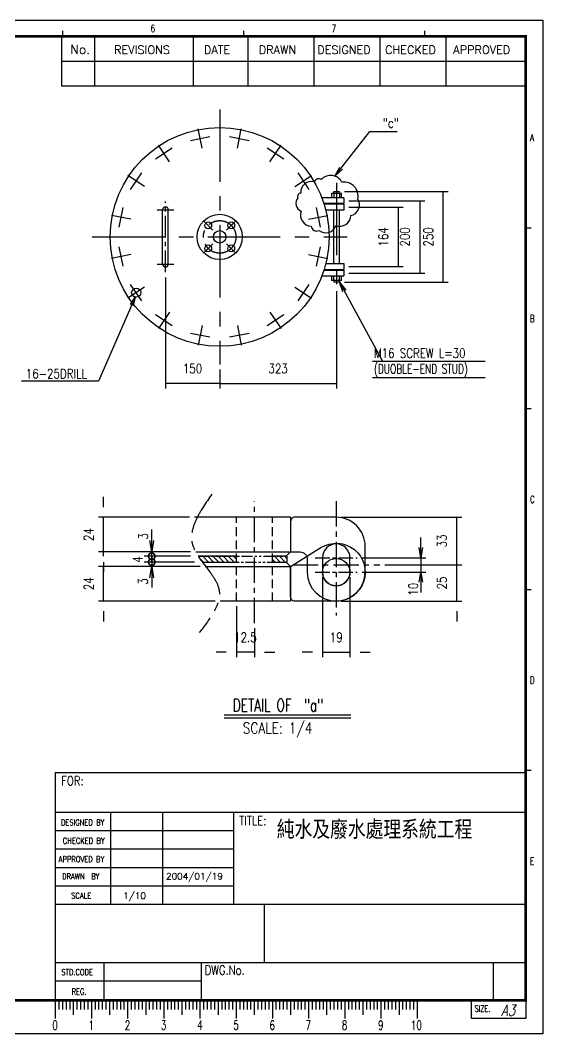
# Model space of a CAD drawing. Extents: x 0 to 36769, y -42 to 11490.
# Drawn here: x 35326 to 36769, y -42 to 2760 of the extents above; entities that cross this region are included whole.
import ezdxf
from ezdxf.enums import TextEntityAlignment as Align

# ---------------------------------------------------------------- set-up
doc = ezdxf.new("R2010")
doc.units = 0
doc.header["$LTSCALE"] = 160
doc.header["$MEASUREMENT"] = 0
for name, pattern in [('CENTER', [2, 1.25, -0.25, 0.25, -0.25]), ('CENTER2', [1.125, 0.75, -0.125, 0.125, -0.125]), ('DASHED', [0.75, 0.5, -0.25]), ('PHANTOM2', [1.25, 0.625, -0.125, 0.125, -0.125, 0.125, -0.125])]:
    doc.linetypes.add(name, pattern=pattern)
doc.layers.get('0').update_dxf_attribs({"linetype": 'CONTINUOUS'})
doc.layers.get('DEFPOINTS').update_dxf_attribs({"linetype": 'CONTINUOUS'})
for name, color, linetype in [('DIM', 7, 'CONTINUOUS'), ('EQI', 3, 'CONTINUOUS'), ('FILLING', 2, 'CENTER2'), ('T-F', 7, 'CONTINUOUS'), ('T-N', 4, 'CONTINUOUS'), ('TEXT', 7, 'CONTINUOUS'), ('TPW', 7, 'CONTINUOUS'), ('ZL', 5, 'CONTINUOUS'), ('枠サブ', 7, 'CONTINUOUS'), ('機器', 3, 'CONTINUOUS')]:
    doc.layers.add(name, color=color, linetype=linetype)
doc.styles.add('CHINA', font='ROMANS', dxfattribs={"bigfont": 'LSP'})
doc.styles.add('DIM', font='ROMANS', dxfattribs={"width": 0.7, "bigfont": 'EXTFONT.shx'})
doc.styles.add('NMS', font='romans.shx', dxfattribs={"width": 0.7, "bigfont": 'EXTFONT.shx'})
doc.styles.add('NMS2', font='romans.shx', dxfattribs={"width": 0.7})
doc.styles.add('NMS3', font='romanc.shx', dxfattribs={"width": 0.7})
doc.styles.add('ROMANSEXTFONT', font='romans.shx', dxfattribs={"width": 0.8, "bigfont": 'extfont.shx'})
doc.styles.add('明朝', font='SIMPLEX', dxfattribs={"width": 0.8})
doc.dimstyles.get("Standard").update_dxf_attribs({"dimscale": 20, "dimtxt": 2.8, "dimasz": 2.5, "dimexe": 1, "dimexo": 2.5, "dimgap": 0.8, "dimtad": 1, "dimdec": 0, "dimrnd": 0.5, "dimzin": 9, "dimdsep": 46, "dimtxsty": 'ROMANSEXTFONT', "dimblk": 'OPEN', "dimcen": -0.6, "dimclrd": 256, "dimclre": 256, "dimclrt": 2, "dimadec": 0, "dimazin": 0, "dimtfac": 1, "dimtdec": 0, "dimtmove": 1, "dimatfit": 3, "dimldrblk": 'OPEN', "dimfxl": 0, "dimtvp": 1, "dimtolj": 1, "dimtzin": 9, "dimarcsym": 0})

# ---------------------------------------------------------------- blocks, each defined once
blk = doc.blocks.new('*D203')
at = {"color": 0, "linetype": 'ByBlock'}
for p, q in [((35555.7, 1414.4), (35555.7, 1442.4)), ((35793.6, 1386.4), (35541.7, 1386.4)), ((35555.7, 1290.4), (35555.7, 1386.4)), ((35796.5, 1290.4), (35541.7, 1290.4)), ((35555.7, 1262.4), (35555.7, 1234.4))]:
    blk.add_line(p, q, dxfattribs=at)
at = {"layer": 'DEFPOINTS', "color": 0, "linetype": 'ByBlock'}
for p in [(35807.6, 1386.4), (35810.5, 1290.4)]:
    blk.add_point(p, dxfattribs=at)
at = {"color": 2, "linetype": 'ByBlock', "insert": (35514.7, 1338.4), "char_height": 26, "attachment_point": 5, "rotation": 90, "style": 'ROMANSEXTFONT'}
blk.add_mtext('\\A1;24', dxfattribs=at)
blk = doc.blocks.new('_OPEN')
at = {"color": 0, "linetype": 'ByBlock'}
for p, q in [((-1, 0.167), (0, 0)), ((0, 0), (-1, -0.167)), ((0, 0), (-1, 0))]:
    blk.add_line(p, q, dxfattribs=at)
blk = doc.blocks.new('OPEN')
blk = doc.blocks.new('*D204')
at = {"color": 0, "linetype": 'ByBlock'}
for p, q in [((36212.8, 1386.4), (36545.6, 1386.4)), ((36531.6, 1254.4), (36531.6, 1386.4)), ((36318.8, 1254.4), (36318.8, 1254.4)), ((36332.8, 1254.4), (36545.6, 1254.4))]:
    blk.add_line(p, q, dxfattribs=at)
at = {"layer": 'DEFPOINTS', "color": 0, "linetype": 'ByBlock'}
for p in [(36198.8, 1386.4), (36318.8, 1254.4)]:
    blk.add_point(p, dxfattribs=at)
at = {"color": 2, "linetype": 'ByBlock', "insert": (36490.6, 1320.4), "char_height": 26, "attachment_point": 5, "rotation": 90, "style": 'ROMANSEXTFONT'}
blk.add_mtext('\\A1;33', dxfattribs=at)
blk = doc.blocks.new('*D205')
at = {"color": 0, "linetype": 'ByBlock'}
for p, q in [((35555.7, 1278.4), (35555.7, 1306.4)), ((35823, 1250.4), (35541.7, 1250.4)), ((35555.7, 1154.4), (35555.7, 1250.4)), ((35864, 1154.4), (35541.7, 1154.4)), ((35555.7, 1126.4), (35555.7, 1098.4))]:
    blk.add_line(p, q, dxfattribs=at)
at = {"layer": 'DEFPOINTS', "color": 0, "linetype": 'ByBlock'}
for p in [(35837, 1250.4), (35878, 1154.4)]:
    blk.add_point(p, dxfattribs=at)
at = {"color": 2, "linetype": 'ByBlock', "insert": (35514.7, 1202.4), "char_height": 26, "attachment_point": 5, "rotation": 90, "style": 'ROMANSEXTFONT'}
blk.add_mtext('\\A1;24', dxfattribs=at)
blk = doc.blocks.new('_DOTSMALL')
at = {"color": 0, "const_width": 0.5}
blk.add_lwpolyline([(-0.0625, 0, 1), (0.0625, 0, 1)], format="xyb", close=True, dxfattribs=at)
blk = doc.blocks.new('*D206')
at = {"color": 0, "linetype": 'ByBlock'}
for p, q in [((35922.8, 1140.4), (35922.8, 999.3)), ((35972.8, 1079.3), (35972.8, 999.3)), ((35894.8, 1013.3), (35866.8, 1013.3)), ((35972.8, 1013.3), (35922.8, 1013.3)), ((36000.8, 1013.3), (36028.8, 1013.3))]:
    blk.add_line(p, q, dxfattribs=at)
at = {"layer": 'DEFPOINTS', "color": 0, "linetype": 'ByBlock'}
for p in [(35922.8, 1154.4), (35972.8, 1093.3)]:
    blk.add_point(p, dxfattribs=at)
at = {"color": 2, "linetype": 'ByBlock', "insert": (35947.8, 1054.3), "char_height": 26, "attachment_point": 5, "style": 'ROMANSEXTFONT'}
blk.add_mtext('12.5', dxfattribs=at)
blk = doc.blocks.new('*D207')
at = {"color": 0, "linetype": 'ByBlock'}
for p, q in [((36531.6, 1282.4), (36531.6, 1310.4)), ((36332.8, 1254.4), (36545.6, 1254.4)), ((36531.6, 1154.4), (36531.6, 1254.4)), ((36212.8, 1154.4), (36545.6, 1154.4)), ((36531.6, 1126.4), (36531.6, 1098.4))]:
    blk.add_line(p, q, dxfattribs=at)
at = {"layer": 'DEFPOINTS', "color": 0, "linetype": 'ByBlock'}
for p in [(36318.8, 1254.4), (36198.8, 1154.4)]:
    blk.add_point(p, dxfattribs=at)
at = {"color": 2, "linetype": 'ByBlock', "insert": (36490.6, 1204.4), "char_height": 26, "attachment_point": 5, "rotation": 90, "style": 'ROMANSEXTFONT'}
blk.add_mtext('\\A1;25', dxfattribs=at)
blk = doc.blocks.new('*D208')
at = {"color": 0, "linetype": 'ByBlock'}
for p, q in [((36160.8, 1220.4), (36160.8, 999.3)), ((36236.8, 1220.4), (36236.8, 999.3)), ((36132.8, 1013.3), (36104.8, 1013.3)), ((36160.8, 1013.3), (36236.8, 1013.3)), ((36264.8, 1013.3), (36292.8, 1013.3))]:
    blk.add_line(p, q, dxfattribs=at)
at = {"layer": 'DEFPOINTS', "color": 0, "linetype": 'ByBlock'}
for p in [(36160.8, 1234.4), (36236.8, 1234.4)]:
    blk.add_point(p, dxfattribs=at)
at = {"color": 2, "linetype": 'ByBlock', "insert": (36198.8, 1054.3), "char_height": 26, "attachment_point": 5, "style": 'ROMANSEXTFONT'}
blk.add_mtext('\\A1;19', dxfattribs=at)
blk = doc.blocks.new('*D209')
at = {"color": 0, "linetype": 'ByBlock'}
for p, q in [((36199.8, 2011), (36199.8, 1742.2)), ((35876.8, 1808.8), (35876.8, 1808.8)), ((35876.8, 1794.8), (35876.8, 1742.2)), ((35876.8, 1756.2), (36199.8, 1756.2))]:
    blk.add_line(p, q, dxfattribs=at)
at = {"layer": 'DEFPOINTS', "color": 0, "linetype": 'ByBlock'}
for p in [(36199.8, 2025), (35876.8, 1808.8)]:
    blk.add_point(p, dxfattribs=at)
at = {"color": 2, "linetype": 'ByBlock', "insert": (36038.3, 1797.2), "char_height": 26, "attachment_point": 5, "style": 'ROMANSEXTFONT'}
blk.add_mtext('\\A1;323', dxfattribs=at)
blk = doc.blocks.new('*D213')
at = {"color": 0, "linetype": 'ByBlock'}
for p, q in [((35726.8, 2049.3), (35726.8, 1742.2)), ((35876.8, 1808.8), (35876.8, 1808.8)), ((35876.8, 1794.8), (35876.8, 1742.2)), ((35876.8, 1756.2), (35726.8, 1756.2))]:
    blk.add_line(p, q, dxfattribs=at)
at = {"layer": 'DEFPOINTS', "color": 0, "linetype": 'ByBlock'}
for p in [(35726.8, 2063.3), (35876.8, 1808.8)]:
    blk.add_point(p, dxfattribs=at)
at = {"color": 2, "linetype": 'ByBlock', "insert": (35801.8, 1797.2), "char_height": 26, "attachment_point": 5, "style": 'ROMANSEXTFONT'}
blk.add_mtext('\\A1;150', dxfattribs=at)
blk = doc.blocks.new('*D214')
at = {"color": 0, "linetype": 'ByBlock'}
for p, q in [((36219.8, 2243.3), (36219.8, 2243.3)), ((36233.8, 2243.3), (36383.9, 2243.3)), ((36369.9, 2243.3), (36369.9, 2079.3)), ((36233.8, 2079.3), (36383.9, 2079.3))]:
    blk.add_line(p, q, dxfattribs=at)
at = {"layer": 'DEFPOINTS', "color": 0, "linetype": 'ByBlock'}
for p in [(36219.8, 2243.3), (36219.8, 2079.3)]:
    blk.add_point(p, dxfattribs=at)
at = {"color": 2, "linetype": 'ByBlock', "insert": (36328.9, 2161.3), "char_height": 26, "attachment_point": 5, "rotation": 90, "style": 'ROMANSEXTFONT'}
blk.add_mtext('\\A1;164', dxfattribs=at)
blk = doc.blocks.new('*D215')
at = {"color": 0, "linetype": 'ByBlock'}
for p, q in [((36219.8, 2261.3), (36219.8, 2261.3)), ((36233.8, 2261.3), (36443.5, 2261.3)), ((36429.5, 2261.3), (36429.5, 2061.3)), ((36233.8, 2061.3), (36443.5, 2061.3))]:
    blk.add_line(p, q, dxfattribs=at)
at = {"layer": 'DEFPOINTS', "color": 0, "linetype": 'ByBlock'}
for p in [(36219.8, 2261.3), (36219.8, 2061.3)]:
    blk.add_point(p, dxfattribs=at)
at = {"color": 2, "linetype": 'ByBlock', "insert": (36388.5, 2161.3), "char_height": 26, "attachment_point": 5, "rotation": 90, "style": 'ROMANSEXTFONT'}
blk.add_mtext('\\A1;200', dxfattribs=at)
blk = doc.blocks.new('*D216')
at = {"color": 0, "linetype": 'ByBlock'}
for p, q in [((36221.8, 2286.3), (36508.2, 2286.3)), ((36494.2, 2036.3), (36494.2, 2286.3)), ((36207.8, 2036.3), (36207.8, 2036.3)), ((36221.8, 2036.3), (36508.2, 2036.3))]:
    blk.add_line(p, q, dxfattribs=at)
at = {"layer": 'DEFPOINTS', "color": 0, "linetype": 'ByBlock'}
for p in [(36207.8, 2286.3), (36207.8, 2036.3)]:
    blk.add_point(p, dxfattribs=at)
at = {"color": 2, "linetype": 'ByBlock', "insert": (36453.2, 2161.3), "char_height": 26, "attachment_point": 5, "rotation": 90, "style": 'ROMANSEXTFONT'}
blk.add_mtext('\\A1;250', dxfattribs=at)

msp = doc.modelspace()

# ---------------------------------------------------------------- linework, layer by layer
at = {"layer": 'DIM', "color": 1, "linetype": 'CENTER', "ltscale": 0.35}
for p, q in [((36198.80506, 1430.37273), (36198.80506, 1114.37273)), ((36078.80506, 1254.37273), (36318.80506, 1254.37273))]:
    msp.add_line(p, q, dxfattribs=at)
at = {"layer": 'DIM'}
for p, q in [((35689.07712, 1321.57273), (35689.07712, 1352.33328)), ((36432.68781, 1302.37273), (36432.68781, 1330.37273)), ((35789.45575, 1290.37273), (35668.07712, 1290.37273)), ((35689.07712, 1262.37273), (35689.07712, 1298.37273)), ((35689.07712, 1278.37273), (35689.07712, 1290.37273)), ((35796.48497, 1278.37273), (35668.07712, 1278.37273)), ((35807.31652, 1262.37273), (35668.07712, 1262.37273)), ((35689.07712, 1278.37273), (35689.07712, 1242.37273)), ((35689.07712, 1262.37273), (35689.07712, 1250.37273)), ((36270.80506, 1274.37273), (36446.68781, 1274.37273)), ((36432.68781, 1274.37273), (36432.68781, 1234.37273)), ((35816.03056, 1250.37273), (35668.07712, 1250.37273)), ((36270.80506, 1234.37273), (36446.68781, 1234.37273)), ((35689.07712, 1219.17273), (35689.07712, 1191.75291)), ((36432.68781, 1206.37273), (36432.68781, 1178.37273))]:
    msp.add_line(p, q, dxfattribs=at)
at = {"layer": 'DIM', "color": 1, "linetype": 'CENTER', "ltscale": 0.2}
for p, q in [((36140.80506, 1274.37273), (36256.80506, 1274.37273)), ((36140.80506, 1234.37273), (36256.80506, 1234.37273))]:
    msp.add_line(p, q, dxfattribs=at)
at = {"layer": 'DIM', "color": 1, "linetype": 'CENTER', "ltscale": 0.6}
msp.add_spline([(35854.96359, 1449.61344), (35801.50126, 1311.56428), (35875.14217, 1184.78742), (35820.37168, 1067.77518)], degree=3, dxfattribs=at)
at = {"layer": 'EQI', "color": 0}
msp.add_lwpolyline([(36214.98035, 2312.096, 0.52056705), (36157.59166, 2319.59455, 0.52056705), (36138.67428, 2313.21155, 0.52056705), (36100.66043, 2282.18811, 0.52056705), (36092.7566, 2269.70062, 0.52056705), (36102.26498, 2232.18217, 0.52056705), (36129.69609, 2191.17933, 0.52056705), (36151.72327, 2178.97033, 0.52056705), (36197.94589, 2192.54463, 0.52056705), (36238.91701, 2219.94443, 0.52056705), (36258.52408, 2266.13143, 0.52056705)], format="xyb", close=True, dxfattribs=at)
at = {"layer": 'FILLING', "color": 3, "linetype": 'ByBlock'}
for centre, radius in [((35876.79197, 2161.30827), 62.5), ((35844.97217, 2193.12807), 9.5), ((35908.61178, 2193.12807), 9.5), ((35876.79197, 2161.30827), 17.25), ((35844.97217, 2129.48846), 9.5), ((35908.61178, 2129.48846), 9.5)]:
    msp.add_circle(centre, radius, dxfattribs=at)
at = {"layer": 'FILLING', "color": 1}
msp.add_circle((35876.79197, 2161.30827), 45, dxfattribs=at)
at = {"layer": 'T-F'}
for p, q in [((35443.61353, 2715.69986), (35443.61353, 2730.69986)), ((35943.92987, 2715.69986), (35943.92987, 2730.69986)), ((36443.92987, 2715.69986), (36443.92987, 2730.69986)), ((36737.33303, 2185.69986), (36722.33303, 2185.69986)), ((36737.33303, 1685.69986), (36722.33303, 1685.69986)), ((36737.33303, 1185.69986), (36722.33303, 1185.69986)), ((36737.33303, 685.69986), (36722.33303, 685.69986))]:
    msp.add_line(p, q, dxfattribs=at)
at = {"layer": 'T-F', "color": 1}
for p, q in [((35422.33303, 50.69986), (35422.33303, 0.69986)), ((35432.33303, 50.69986), (35432.33303, 25.69986)), ((35442.33303, 50.69986), (35442.33303, 25.69986)), ((35452.33303, 50.69986), (35452.33303, 25.69986)), ((35462.33303, 50.69986), (35462.33303, 25.69986)), ((35472.33303, 50.69986), (35472.33303, 10.69986)), ((35482.33303, 50.69986), (35482.33303, 25.69986)), ((35492.33303, 50.69986), (35492.33303, 25.69986)), ((35502.33303, 50.69986), (35502.33303, 25.69986)), ((35512.33303, 50.69986), (35512.33303, 25.69986)), ((35522.33303, 50.69986), (35522.33303, 0.69986)), ((35532.33303, 50.69986), (35532.33303, 25.69986)), ((35542.33303, 50.69986), (35542.33303, 25.69986)), ((35552.33303, 50.69986), (35552.33303, 25.69986)), ((35562.33303, 50.69986), (35562.33303, 25.69986)), ((35572.33303, 50.69986), (35572.33303, 10.69986)), ((35582.33303, 50.69986), (35582.33303, 25.69986)), ((35592.33303, 50.69986), (35592.33303, 25.69986)), ((35602.33303, 50.69986), (35602.33303, 25.69986)), ((35612.33303, 50.69986), (35612.33303, 25.69986)), ((35622.33303, 50.69986), (35622.33303, 0.69986)), ((35632.33303, 50.69986), (35632.33303, 25.69986)), ((35642.33303, 50.69986), (35642.33303, 25.69986)), ((35652.33303, 50.69986), (35652.33303, 25.69986)), ((35662.33303, 50.69986), (35662.33303, 25.69986)), ((35672.33303, 50.69986), (35672.33303, 10.69986)), ((35682.33303, 50.69986), (35682.33303, 25.69986)), ((35692.33303, 50.69986), (35692.33303, 25.69986)), ((35702.33303, 50.69986), (35702.33303, 25.69986)), ((35712.33303, 50.69986), (35712.33303, 25.69986)), ((35722.33303, 50.69986), (35722.33303, 0.69986)), ((35732.33303, 50.69986), (35732.33303, 25.69986)), ((35742.33303, 50.69986), (35742.33303, 25.69986)), ((35752.33303, 50.69986), (35752.33303, 25.69986)), ((35762.33303, 50.69986), (35762.33303, 25.69986)), ((35772.33303, 50.69986), (35772.33303, 10.69986)), ((35782.33303, 50.69986), (35782.33303, 25.69986)), ((35792.33303, 50.69986), (35792.33303, 25.69986)), ((35802.33303, 50.69986), (35802.33303, 25.69986)), ((35812.33303, 50.69986), (35812.33303, 25.69986)), ((35822.33303, 50.69986), (35822.33303, 0.69986)), ((35832.33303, 50.69986), (35832.33303, 25.69986)), ((35842.33303, 50.69986), (35842.33303, 25.69986)), ((35852.33303, 50.69986), (35852.33303, 25.69986)), ((35862.33303, 50.69986), (35862.33303, 25.69986)), ((35872.33303, 50.69986), (35872.33303, 10.69986)), ((35882.33303, 50.69986), (35882.33303, 25.69986)), ((35892.33303, 50.69986), (35892.33303, 25.69986)), ((35902.33303, 50.69986), (35902.33303, 25.69986)), ((35912.33303, 50.69986), (35912.33303, 25.69986)), ((35922.33303, 50.69986), (35922.33303, 0.69986)), ((35932.33303, 50.69986), (35932.33303, 25.69986)), ((35942.33303, 50.69986), (35942.33303, 25.69986)), ((35952.33303, 50.69986), (35952.33303, 25.69986)), ((35962.33303, 50.69986), (35962.33303, 25.69986)), ((35972.33303, 50.69986), (35972.33303, 10.69986)), ((35982.33303, 50.69986), (35982.33303, 25.69986)), ((35992.33303, 50.69986), (35992.33303, 25.69986)), ((36002.33303, 50.69986), (36002.33303, 25.69986)), ((36012.33303, 50.69986), (36012.33303, 25.69986)), ((36022.33303, 50.69986), (36022.33303, 0.69986)), ((36032.33303, 50.69986), (36032.33303, 25.69986)), ((36042.33303, 50.69986), (36042.33303, 25.69986)), ((36052.33303, 50.69986), (36052.33303, 25.69986)), ((36062.33303, 50.69986), (36062.33303, 25.69986)), ((36072.33303, 50.69986), (36072.33303, 10.69986)), ((36082.33303, 50.69986), (36082.33303, 25.69986)), ((36092.33303, 50.69986), (36092.33303, 25.69986)), ((36102.33303, 50.69986), (36102.33303, 25.69986)), ((36112.33303, 50.69986), (36112.33303, 25.69986)), ((36122.33303, 50.69986), (36122.33303, 0.69986)), ((36132.33303, 50.69986), (36132.33303, 25.69986)), ((36142.33303, 50.69986), (36142.33303, 25.69986)), ((36152.33303, 50.69986), (36152.33303, 25.69986)), ((36162.33303, 50.69986), (36162.33303, 25.69986)), ((36172.33303, 50.69986), (36172.33303, 10.69986)), ((36182.33303, 50.69986), (36182.33303, 25.69986)), ((36192.33303, 50.69986), (36192.33303, 25.69986)), ((36202.33303, 50.69986), (36202.33303, 25.69986)), ((36212.33303, 50.69986), (36212.33303, 25.69986)), ((36222.33303, 50.69986), (36222.33303, 0.69986)), ((36232.33303, 50.69986), (36232.33303, 25.69986)), ((36242.33303, 50.69986), (36242.33303, 25.69986)), ((36252.33303, 50.69986), (36252.33303, 25.69986)), ((36262.33303, 50.69986), (36262.33303, 25.69986)), ((36272.33303, 50.69986), (36272.33303, 10.69986)), ((36282.33303, 50.69986), (36282.33303, 25.69986)), ((36292.33303, 50.69986), (36292.33303, 25.69986)), ((36302.33303, 50.69986), (36302.33303, 25.69986)), ((36312.33303, 50.69986), (36312.33303, 25.69986)), ((36322.33303, 50.69986), (36322.33303, 0.69986)), ((36332.33303, 50.69986), (36332.33303, 25.69986)), ((36342.33303, 50.69986), (36342.33303, 25.69986)), ((36352.33303, 50.69986), (36352.33303, 25.69986)), ((36362.33303, 50.69986), (36362.33303, 25.69986)), ((36372.33303, 50.69986), (36372.33303, 10.69986)), ((36382.33303, 50.69986), (36382.33303, 25.69986)), ((36392.33303, 50.69986), (36392.33303, 25.69986)), ((36402.33303, 50.69986), (36402.33303, 25.69986)), ((36412.33303, 50.69986), (36412.33303, 25.69986)), ((36422.33303, 50.69986), (36422.33303, 0.69986)), ((36572.33303, 0.69986), (36572.33303, 50.69986)), ((36722.33303, 50.69986), (36722.33303, 0.69986)), ((36722.33303, 0.69986), (36572.33303, 0.69986))]:
    msp.add_line(p, q, dxfattribs=at)
at = {"layer": 'T-F', "const_width": 7}
msp.add_lwpolyline([(36702.60351, 2715.69986), (32927.33303, 2715.69986), (32927.33303, 50.69986), (36722.33303, 50.69986), (36722.33303, 2715.69986)], close=True, dxfattribs=at)
at = {"layer": 'TEXT'}
for p, q in [((36298.65014, 1817.99169), (36609.98342, 1817.99169)), ((36298.65014, 1772.25485), (36610.65014, 1772.25485)), ((35888.70827, 840.23883), (36238.70827, 840.23883)), ((35888.70827, 831.48883), (36238.70827, 831.48883))]:
    msp.add_line(p, q, dxfattribs=at)
at = {"layer": 'TPW', "color": 2, "linetype": 'Continuous'}
for p, q in [((35439.30385, 2715.69986), (35439.30385, 2578.84226)), ((35530.54225, 2715.69986), (35530.54225, 2578.84226)), ((35803.87238, 2715.69986), (35803.87238, 2578.84226)), ((35954.22809, 2715.69986), (35954.22809, 2578.84226)), ((36136.70489, 2715.69986), (36136.70489, 2578.84226)), ((36319.18169, 2715.69986), (36319.18169, 2578.84226)), ((36501.65849, 2715.69986), (36501.65849, 2578.84226)), ((35439.30385, 2647.27106), (36722.33303, 2647.27106)), ((35439.30385, 2578.84226), (36722.33303, 2578.84226))]:
    msp.add_line(p, q, dxfattribs=at)
at = {"layer": 'TPW', "color": 160}
for p, q in [((35422.23615, 680.82345), (36722.33303, 680.82345)), ((35422.23615, 680.82345), (35422.23615, 50.69986)), ((35422.23615, 570.73861), (36722.33303, 570.73861)), ((35422.23615, 316.69669), (36722.33303, 316.69669)), ((35422.23615, 155.30536), (36722.33303, 155.30536))]:
    msp.add_line(p, q, dxfattribs=at)
at = {"layer": 'TPW', "color": 4}
for p, q in [((35574.6613, 570.73861), (35574.6613, 316.69669)), ((35718.34758, 570.73861), (35718.34758, 316.69669)), ((35915.37634, 570.73861), (35915.37634, 316.69669)), ((35422.23615, 519.93023), (35915.37634, 519.93023)), ((35422.23615, 469.12185), (35915.37634, 469.12185)), ((35422.23615, 418.31346), (35915.37634, 418.31346)), ((35422.23615, 367.50508), (35915.37634, 367.50508)), ((35999.86237, 316.69669), (35999.86237, 155.30536)), ((35556.72893, 155.30536), (35556.72893, 53.68859)), ((35825.71449, 155.30536), (35825.71449, 53.68859)), ((36632.67118, 155.30536), (36632.67118, 53.68859)), ((35422.23615, 104.49697), (35825.71449, 104.49697))]:
    msp.add_line(p, q, dxfattribs=at)
at = {"layer": 'ZL'}
msp.add_lwpolyline([(32886.46883, 2760.11606), (36769.32572, 2760.11606), (36769.32572, -41.59053), (32886.46883, -41.59053)], close=True, dxfattribs=at)
at = {"layer": '機器', "color": 1, "linetype": 'CENTER'}
for p, q in [((35876.79197, 2513.80827), (35876.79197, 1808.80827)), ((35795.68281, 2428.1112), (35849.626, 2438.84117)), ((35828.01939, 2406.50459), (35817.28942, 2460.44778)), ((35903.95794, 2438.84117), (35957.90113, 2428.1112)), ((35925.56455, 2406.50459), (35936.29452, 2460.44778)), ((35737.89941, 2369.17567), (35707.34305, 2414.9065)), ((36015.68453, 2369.17567), (36046.24089, 2414.9065)), ((35699.75582, 2376.7629), (35745.48665, 2407.31927)), ((36008.0973, 2407.31927), (36053.82813, 2376.7629)), ((35668.92457, 2300.20082), (35623.19374, 2330.75719)), ((35630.78097, 2292.61359), (35661.33734, 2338.34442)), ((36084.65938, 2300.20082), (36130.3902, 2330.75719)), ((36092.24661, 2338.34442), (36122.80297, 2292.61359)), ((36199.79197, 2310.73115), (36199.79197, 2024.97878)), ((35599.25907, 2188.47424), (35609.98904, 2242.41743)), ((36143.5949, 2242.41743), (36154.32487, 2188.47424)), ((35631.59565, 2210.08085), (35577.65246, 2220.81081)), ((35703.79393, 2236.30827), (35749.79246, 2236.30827)), ((36121.98829, 2210.08085), (36175.93148, 2220.81081)), ((35832.0963, 2206.00394), (35857.84804, 2180.2522)), ((35921.48765, 2206.00394), (35895.73591, 2180.2522)), ((35524.29197, 2161.30827), (36229.29197, 2161.30827)), ((35609.98904, 2080.19911), (35599.25907, 2134.1423)), ((35832.0963, 2116.61259), (35857.84804, 2142.36433)), ((35921.48765, 2116.61259), (35895.73591, 2142.36433)), ((36154.32487, 2134.1423), (36143.5949, 2080.19911)), ((35631.59565, 2112.53569), (35577.65246, 2101.80572)), ((36121.98829, 2112.53569), (36175.93148, 2101.80572)), ((35703.79393, 2086.30827), (35749.79246, 2086.30827)), ((35668.92457, 2022.41571), (35623.19374, 1991.85935)), ((35661.33734, 1984.27211), (35630.78097, 2030.00294)), ((36084.65938, 2022.41571), (36130.3902, 1991.85935)), ((36122.80297, 2030.00294), (36092.24661, 1984.27211)), ((35745.48665, 1915.29727), (35699.75582, 1945.85363)), ((35737.89941, 1953.44086), (35707.34305, 1907.71003)), ((36053.82813, 1945.85363), (36008.0973, 1915.29727)), ((36015.68453, 1953.44086), (36046.24089, 1907.71003)), ((35828.01939, 1916.11195), (35817.28942, 1862.16876)), ((35925.56455, 1916.11195), (35936.29452, 1862.16876)), ((35849.626, 1883.77537), (35795.68281, 1894.50534)), ((35957.90113, 1894.50534), (35903.95794, 1883.77537))]:
    msp.add_line(p, q, dxfattribs=at)
at = {"layer": '機器'}
for p, q in [((36185.93914, 2282.30801), (36213.64206, 2282.30801)), ((36185.94219, 2282.30801), (36185.94219, 2269.30739)), ((36191.79125, 2286.30708), (36207.78995, 2286.30708)), ((36191.7914, 2282.30801), (36191.7914, 2286.30708)), ((36191.79903, 2282.30786), (36191.79919, 2269.30724)), ((36207.7901, 2282.30801), (36207.7901, 2286.30708)), ((36207.80765, 2282.30801), (36207.80765, 2269.30739)), ((36213.64221, 2269.30739), (36213.64221, 2282.30801)), ((36219.78286, 2269.30984), (36159.35508, 2269.30984)), ((36219.78286, 2253.3087), (36164.96236, 2253.3087)), ((36219.79416, 2251.30917), (36165.59309, 2251.30917)), ((36219.78286, 2269.30984), (36219.78286, 2253.3087)), ((36219.79507, 2251.30673), (36219.79507, 2235.30559)), ((36219.79416, 2235.30803), (36169.84096, 2235.30803)), ((36191.7943, 2087.30606), (36191.7943, 2235.30559)), ((36207.793, 2087.30606), (36207.793, 2235.30803)), ((36170.09994, 2087.30362), (36219.79233, 2087.30362)), ((36219.79507, 2087.30606), (36219.79507, 2071.30492)), ((36158.12697, 2053.30426), (36219.79233, 2053.30426)), ((36164.9608, 2069.30295), (36219.79233, 2069.30295)), ((36165.59233, 2071.30492), (36219.79233, 2071.30492)), ((36185.94219, 2053.30426), (36185.94219, 2040.30608)), ((36191.7943, 2040.30608), (36191.7943, 2053.30426)), ((36207.79727, 2040.3047), (36207.79727, 2053.30532)), ((36213.64221, 2040.30608), (36213.64221, 2053.3067)), ((36219.8024, 2069.30539), (36219.8024, 2053.30426)), ((36213.64206, 2040.30608), (36185.93914, 2040.30608)), ((36207.78995, 2036.30701), (36191.79125, 2036.30701)), ((36191.7914, 2040.30608), (36191.7914, 2036.30701)), ((36207.7901, 2040.30608), (36207.7901, 2036.30701)), ((36072.80506, 1386.37273), (35807.57154, 1386.37273)), ((36072.80506, 1386.37273), (36072.80506, 1290.37273)), ((35810.45575, 1290.37273), (36069.21478, 1290.37273)), ((36072.80506, 1290.37273), (36060.80506, 1278.37273)), ((36072.80506, 1250.37273), (36060.80506, 1262.37273)), ((36062.80506, 1262.37273), (36062.80506, 1278.37273)), ((35837.03056, 1250.37273), (36072.80506, 1250.37273)), ((36072.80506, 1250.37273), (36072.80506, 1154.37273)), ((36072.80506, 1154.37273), (35878.00024, 1154.37273))]:
    msp.add_line(p, q, dxfattribs=at)
at = {"layer": '機器', "color": 1, "linetype": 'CENTER', "ltscale": 0.3}
msp.add_line((35726.79197, 2063.30827), (35726.79197, 2259.30826), dxfattribs=at)
at = {"layer": '機器', "linetype": 'Continuous'}
for p, q in [((35718.79393, 2086.13174), (35718.79393, 2236.30827)), ((35734.79246, 2086.30827), (35734.79246, 2236.30827))]:
    msp.add_line(p, q, dxfattribs=at)
at = {"layer": '機器', "color": 1, "linetype": 'CENTER', "ltscale": 0.35}
msp.add_line((35972.80506, 1093.26127), (35972.80506, 1429.85405), dxfattribs=at)
at = {"layer": '機器', "color": 4, "linetype": 'DASHED', "ltscale": 0.3}
for p, q in [((35922.80506, 1154.37273), (35922.80506, 1386.37273)), ((36022.80506, 1154.37273), (36022.80506, 1386.37273))]:
    msp.add_line(p, q, dxfattribs=at)
at = {"layer": '機器', "color": 0, "linetype": 'PHANTOM2', "ltscale": 0.3}
for p, q in [((35817.48497, 1278.37273), (36057.21478, 1278.37273)), ((35828.31652, 1262.37273), (36062.80506, 1262.37273))]:
    msp.add_line(p, q, dxfattribs=at)
at = {"layer": '機器', "color": 4}
for p, q in [((35831.6434, 1262.37273), (35820.88527, 1273.13085)), ((35845.78553, 1262.37273), (35829.78553, 1278.37273)), ((35859.92767, 1262.37273), (35843.92767, 1278.37273)), ((35874.06981, 1262.37273), (35858.06981, 1278.37273)), ((35888.21194, 1262.37273), (35872.21194, 1278.37273)), ((35902.35408, 1262.37273), (35886.35408, 1278.37273)), ((35916.49621, 1262.37273), (35900.49621, 1278.37273)), ((35922.80506, 1270.20601), (35914.63835, 1278.37273)), ((36029.6333, 1262.37273), (36022.80506, 1269.20096)), ((36043.77543, 1262.37273), (36027.77543, 1278.37273)), ((36057.91757, 1262.37273), (36041.91757, 1278.37273)), ((36062.80506, 1271.62737), (36056.0597, 1278.37273))]:
    msp.add_line(p, q, dxfattribs=at)
at = {"layer": '機器'}
for points in [[(36098.80506, 1290.37273, -0.4142135624), (36118.80506, 1270.37273), (36118.80506, 1234.37273, 1), (36278.80506, 1234.37273), (36278.80506, 1306.37273, 0.4142135624), (36198.80506, 1386.37273), (36084.80506, 1386.37273, 0.4142135624), (36072.80506, 1374.37273), (36072.80506, 1290.37273)], [(36156.64496, 1302.36189, -1.3246750446), (36198.80506, 1154.37273), (36084.80506, 1154.37273, -0.4142135624), (36072.80506, 1166.37273), (36072.80506, 1250.37273)], [(36160.80506, 1274.37273), (36160.80506, 1234.37273, 1), (36236.80506, 1234.37273), (36236.80506, 1274.37273, 1)]]:
    msp.add_lwpolyline(points, format="xyb", close=True, dxfattribs=at)
at = {"layer": '機器', "color": 4}
for points in [[(35922.80506, 1278.37273), (35817.48497, 1278.37273)], [(35828.31652, 1262.37273), (35922.80506, 1262.37273)], [(36022.80506, 1262.37273), (36062.80506, 1262.37273), (36062.80506, 1278.37273), (36022.80506, 1278.37273)]]:
    msp.add_lwpolyline(points, dxfattribs=at)
at = {"layer": '機器'}
for centre, radius in [((35876.79197, 2161.30827), 302.5), ((35646.05916, 2007.13753), 12.5), ((36198.80506, 1234.37273), 38)]:
    msp.add_circle(centre, radius, dxfattribs=at)
at = {"layer": '機器', "linetype": 'Continuous'}
for centre, start, end in [((35726.79197, 2236.30827), 0, 180), ((35726.79197, 2086.30827), 180, 360)]:
    msp.add_arc(centre, 7.99999, start, end, dxfattribs=at)

# ---------------------------------------------------------------- block references
at = {"layer": 'DIM'}
for name, p, xscale, yscale, zscale, rotation in [('_OPEN', (35689.07712, 1290.37273), 31.19999999999982, 31.19999999999982, 31.2, 270), ('_DOTSMALL', (35689.07712, 1278.37273), 36, 36, 36, 90), ('_OPEN', (36432.68781, 1274.37273), 28, 28, 28, 270), ('_DOTSMALL', (35689.07712, 1262.37273), 36, 36, 36, 270), ('_OPEN', (35689.07712, 1250.37273), 31.19999999999982, 31.19999999999982, 31.2, 90), ('_OPEN', (36432.68781, 1234.37273), 28, 28, 28, 90)]:
    msp.add_blockref(name, p, dxfattribs=dict(at, xscale=xscale, yscale=yscale, zscale=zscale, rotation=rotation))

# ---------------------------------------------------------------- texts
at = {"layer": 'DIM', "color": 2, "insert": (36327.42666, 2476.02582), "char_height": 26, "attachment_point": 4, "style": 'ROMANSEXTFONT'}
msp.add_mtext('"c"', dxfattribs=at)
at = {"layer": 'DIM', "color": 2, "insert": (35510.27735, 1783.03263), "char_height": 26, "width": 38.6, "attachment_point": 6, "style": 'ROMANSEXTFONT'}
msp.add_mtext('16-25DRILL', dxfattribs=at)
at = {"layer": 'DIM', "color": 2, "char_height": 26, "attachment_point": 5, "rotation": 90, "style": 'ROMANSEXTFONT'}
for s, insert in [('\\A1;3', (35665.6055, 1333.58098)), ('4', (35650.07051, 1269.37122)), ('\\A1;3', (35664.80265, 1208.3443)), ('\\A1;10', (36411.68781, 1187.36627))]:
    msp.add_mtext(s, dxfattribs=dict(at, insert=insert))
at = {"layer": 'T-F', "color": 4, "style": 'NMS2', "width": 0.7}
for s, p in [('6', (35686.22824, 2727.47708)), ('7', (36186.22824, 2727.47708)), ('A', (36734.36376, 2425.60484)), ('B', (36734.36376, 1925.60484)), ('C', (36734.36376, 1425.60484)), ('D', (36734.36376, 925.60484)), ('E', (36734.36376, 425.60484))]:
    msp.add_text(s, height=20, dxfattribs=at).set_placement(p)
at = {"layer": 'T-N', "color": 1, "style": 'NMS3', "width": 0.65}
msp.add_text('SIZE.', height=17.5, dxfattribs=at).set_placement((36581.03383, 13.91266), align=Align.BOTTOM_LEFT)
at = {"layer": 'T-N', "color": 1, "style": 'NMS3', "oblique": 15, "width": 0.8}
msp.add_text('A3', height=30, dxfattribs=at).set_placement((36653.98523, -1.13301), align=Align.BOTTOM_LEFT)
at = {"layer": 'T-N', "color": 4, "style": 'NMS3', "width": 0.7}
for s, p in [('0', (35414.47319, -30.38546)), ('1', (35514.47319, -30.38546)), ('2', (35614.47319, -30.38546)), ('3', (35714.47319, -30.38546)), ('4', (35814.47319, -30.38546)), ('5', (35914.47319, -30.38546)), ('6', (36014.47319, -30.38546)), ('7', (36114.47319, -30.38546)), ('8', (36214.47319, -30.38546)), ('9', (36314.47319, -30.38546)), ('10', (36405.22488, -30.38546))]:
    msp.add_text(s, height=25, dxfattribs=at).set_placement(p)
at = {"layer": 'TEXT', "color": 2}
for s, height, style, width, p in [('M16 SCREW L=30', 26, 'DIM', 0.8, (36302.98371, 1826.65836)), ('(DUOBLE-END STUD)', 26, 'NMS', 0.7, (36302.98371, 1783.32502)), ('DETAIL OF  "a"', 35, 'NMS', 0.7, (35912.93854, 848.98856)), ('SCALE: 1/4', 30.625, 'CHINA', 0.8, (35940.73226, 788.17149))]:
    msp.add_text(s, height=height, dxfattribs=dict(at, style=style, width=width)).set_placement(p)
at = {"layer": 'TPW', "color": 2, "linetype": 'Continuous', "style": 'CHINA'}
for s, height, p in [('No.', 25.09056, (35464.0311, 2667.22946)), ('REVISIONS', 22.8096, (35584.95796, 2667.22946)), ('DATE', 22.8096, (35833.32281, 2667.22946)), ('DRAWN', 22.8096, (35984.70956, 2667.22946)), ('DESIGNED', 22.8096, (36146.37502, 2667.22946)), ('CHECKED', 22.8096, (36333.6263, 2667.22946)), ('APPROVED', 22.8096, (36522.28543, 2667.22946))]:
    msp.add_text(s, height=height, dxfattribs=at).set_placement(p)
at = {"layer": 'TPW', "color": 4, "style": 'CHINA', "width": 0.8}
for s, height, p in [('FOR:', 25.404192, (35438.96237, 644.99822)), ('DESIGNED BY', 16.0893216, (35438.2407, 534.52093)), ('TITLE:', 25.404192, (35930.87782, 534.91339)), ('CHECKED BY', 16.089322, (35443.19359, 483.71251)), ('APPROVED BY', 16.0893216, (35432.06664, 432.90412)), ('DRAWN  BY', 16.089322, (35441.61111, 385.3009)), ('SCALE', 16.089322, (35466.50669, 332.08864)), ('DWG.No.', 25.404192, (35835.46543, 121.62304)), ('STD.CODE', 16.936128, (35439.47981, 120.1878)), ('REG.', 16.936128, (35467.56705, 66.39069))]:
    msp.add_text(s, height=height, dxfattribs=at).set_placement(p)
at = {"layer": '枠サブ', "color": 2, "style": 'ROMANSEXTFONT'}
for s, p in [('2004/01/19', (35728.37046, 393.63832)), ('1/10', (35610.11188, 339.90981))]:
    msp.add_text(s, height=18, dxfattribs=at).set_placement(p, align=Align.MIDDLE_LEFT)
at = {"layer": '枠サブ', "color": 2, "insert": (36034.49594, 546.86921), "char_height": 45, "width": 1069.4247179, "attachment_point": 1, "style": '明朝'}
msp.add_mtext('{\\fSimSun|b0|i0|c134|p2;\\C4;純水及廢水處理系統工程}', dxfattribs=at)

# ---------------------------------------------------------------- dimensions: what is measured, and where the dimension line sits
at = {"layer": 'DIM'}
for base, p1, p2, override, picture, middle in [((36494.19268, 2286.30708), (36207.7901, 2036.30701), (36207.7901, 2286.30708), {"dimtxt": 1.3, "dimasz": 1.2, "dimexe": 0.7, "dimexo": 0.7, "dimgap": 0.4, "dimlfac": 1, "dimtxsty": 'ROMANSEXTFONT', "dimblk1": 'OPEN', "dimblk2": 'OPEN', "dimsah": 1, "dimcen": -0.3, "dimse1": 0, "dimse2": 0, "dimsd1": 0, "dimclrd": 0, "dimclre": 0, "dimtdec": 0}, '*D216', (36453.19268, 2161.30705)), ((36429.49628, 2061.30482), (36219.78286, 2261.30927), (36219.8024, 2061.30482), {"dimtxt": 1.3, "dimasz": 1.4, "dimexe": 0.7, "dimexo": 0.7, "dimgap": 0.4, "dimlfac": 1, "dimtxsty": 'ROMANSEXTFONT', "dimblk1": 'OPEN', "dimblk2": 'OPEN', "dimsah": 1, "dimcen": -0.3, "dimse1": 0, "dimse2": 0, "dimsd1": 0, "dimclrd": 0, "dimclre": 0, "dimtdec": 0}, '*D215', (36388.49628, 2161.30705)), ((36369.91081, 2079.30549), (36219.79507, 2243.30616), (36219.79507, 2079.30549), {"dimtxt": 1.3, "dimasz": 1.4, "dimexe": 0.7, "dimexo": 0.7, "dimgap": 0.4, "dimlfac": 1, "dimtxsty": 'ROMANSEXTFONT', "dimblk1": 'OPEN', "dimblk2": 'OPEN', "dimsah": 1, "dimcen": -0.3, "dimse1": 0, "dimse2": 0, "dimsd1": 0, "dimclrd": 0, "dimclre": 0, "dimtdec": 0}, '*D214', (36328.91081, 2161.30583)), ((35555.73121, 1386.37273), (35810.45575, 1290.37273), (35807.57154, 1386.37273), {"dimtxt": 1.3, "dimasz": 1.4, "dimexe": 0.7, "dimexo": 0.7, "dimgap": 0.4, "dimlfac": 0.25, "dimtxsty": 'ROMANSEXTFONT', "dimblk1": 'OPEN', "dimblk2": 'OPEN', "dimsah": 1, "dimcen": -0.3, "dimse1": 0, "dimse2": 0, "dimsd1": 0, "dimclrd": 0, "dimclre": 0, "dimtdec": 0}, '*D203', (35514.73121, 1338.37273)), ((36531.57541, 1386.37273), (36318.80506, 1254.37273), (36198.80506, 1386.37273), {"dimtxt": 1.3, "dimasz": 1.4, "dimexe": 0.7, "dimexo": 0.7, "dimgap": 0.4, "dimlfac": 0.25, "dimtxsty": 'ROMANSEXTFONT', "dimblk1": 'OPEN', "dimblk2": 'OPEN', "dimsah": 1, "dimcen": -0.3, "dimse1": 0, "dimse2": 0, "dimsd1": 0, "dimclrd": 0, "dimclre": 0, "dimtdec": 0}, '*D204', (36490.57541, 1320.37273)), ((35555.73121, 1250.37273), (35878.00024, 1154.37273), (35837.03056, 1250.37273), {"dimtxt": 1.3, "dimasz": 1.4, "dimexe": 0.7, "dimexo": 0.7, "dimgap": 0.4, "dimlfac": 0.25, "dimtxsty": 'ROMANSEXTFONT', "dimblk1": 'OPEN', "dimblk2": 'OPEN', "dimsah": 1, "dimcen": -0.3, "dimse1": 0, "dimse2": 0, "dimsd1": 0, "dimclrd": 0, "dimclre": 0, "dimtdec": 0}, '*D205', (35514.73121, 1202.37273)), ((36531.57541, 1254.37273), (36198.80506, 1154.37273), (36318.80506, 1254.37273), {"dimtxt": 1.3, "dimasz": 1.4, "dimexe": 0.7, "dimexo": 0.7, "dimgap": 0.4, "dimlfac": 0.25, "dimtxsty": 'ROMANSEXTFONT', "dimblk1": 'OPEN', "dimblk2": 'OPEN', "dimsah": 1, "dimcen": -0.3, "dimse1": 0, "dimse2": 0, "dimsd1": 0, "dimclrd": 0, "dimclre": 0, "dimtdec": 0}, '*D207', (36490.57541, 1204.37273))]:
    dim = msp.add_linear_dim(base=base, p1=p1, p2=p2, angle=90, dimstyle='Standard', override=override, dxfattribs=at)
    dim.commit()
    dim.dimension.update_dxf_attribs({"geometry": picture, "text_midpoint": middle})
for base, p1, p2, override, picture, middle in [((35726.79197, 1756.20728), (35876.79197, 1808.80827), (35726.79197, 2063.30827), {"dimtxt": 1.3, "dimasz": 1.2, "dimexe": 0.7, "dimexo": 0.7, "dimgap": 0.4, "dimlfac": 1, "dimtxsty": 'ROMANSEXTFONT', "dimblk1": 'OPEN', "dimblk2": 'OPEN', "dimsah": 1, "dimcen": -0.3, "dimse1": 0, "dimse2": 0, "dimsd1": 0, "dimclrd": 0, "dimclre": 0, "dimtdec": 0}, '*D213', (35801.79197, 1797.20728)), ((36199.79197, 1756.20728), (35876.79197, 1808.80827), (36199.79197, 2024.97878), {"dimtxt": 1.3, "dimasz": 1.2, "dimexe": 0.7, "dimexo": 0.7, "dimgap": 0.4, "dimlfac": 1, "dimtxsty": 'ROMANSEXTFONT', "dimblk1": 'OPEN', "dimblk2": 'OPEN', "dimsah": 1, "dimcen": -0.3, "dimse1": 0, "dimse2": 0, "dimsd1": 0, "dimclrd": 0, "dimclre": 0, "dimtdec": 0}, '*D209', (36038.29197, 1797.20728)), ((36236.80506, 1013.297), (36160.80506, 1234.37273), (36236.80506, 1234.37273), {"dimtxt": 1.3, "dimasz": 1.4, "dimexe": 0.7, "dimexo": 0.7, "dimgap": 0.4, "dimlfac": 0.25, "dimtxsty": 'ROMANSEXTFONT', "dimblk1": 'OPEN', "dimblk2": 'OPEN', "dimsah": 1, "dimcen": -0.3, "dimse1": 0, "dimse2": 0, "dimsd1": 0, "dimclrd": 0, "dimclre": 0, "dimtdec": 0}, '*D208', (36198.80506, 1054.297))]:
    dim = msp.add_linear_dim(base=base, p1=p1, p2=p2, dimstyle='Standard', override=override, dxfattribs=at)
    dim.commit()
    dim.dimension.update_dxf_attribs({"geometry": picture, "text_midpoint": middle})
dim = msp.add_linear_dim(base=(35922.80506, 1013.297), p1=(35972.80506, 1093.26127), p2=(35922.80506, 1154.37273), text='12.5', dimstyle='Standard', override={"dimtxt": 1.3, "dimasz": 1.4, "dimexe": 0.7, "dimexo": 0.7, "dimgap": 0.4, "dimlfac": 0.25, "dimtxsty": 'ROMANSEXTFONT', "dimblk1": 'OPEN', "dimblk2": 'OPEN', "dimsah": 1, "dimcen": -0.3, "dimse1": 0, "dimse2": 0, "dimsd1": 0, "dimclrd": 0, "dimclre": 0, "dimtdec": 0}, dxfattribs=at)
dim.commit()
dim.dimension.update_dxf_attribs({"geometry": '*D206', "text_midpoint": (35947.80506, 1054.297)})

# ---------------------------------------------------------------- leaders
at = {"layer": 'DIM', "annotation_type": 0, "has_hookline": 1}
for points, override, hookline_direction, text_width in [([(36194.97202, 2328.85618), (36291.42666, 2452.55582), (36319.42666, 2452.55582)], {"dimtxt": 1.3, "dimasz": 1.4, "dimexe": 0.7, "dimexo": 0.7, "dimgap": 0.4, "dimtad": 1, "dimlfac": 0.25, "dimtxsty": 'ROMANSEXTFONT', "dimcen": -0.3, "dimse1": 0, "dimse2": 0, "dimsd1": 0, "dimclrd": 0, "dimclre": 0, "dimtdec": 0}, 0, 39.61905), ([(35643.37863, 1994.92832), (35542.27735, 1762.03263), (35518.27735, 1762.03263)], {"dimtxt": 1.3, "dimasz": 1.2, "dimexe": 0.7, "dimexo": 0.7, "dimgap": 0.4, "dimtad": 1, "dimlfac": 1, "dimtxsty": 'ROMANSEXTFONT', "dimcen": -0.3, "dimse1": 0, "dimse2": 0, "dimsd1": 0, "dimclrd": 0, "dimclre": 0, "dimtdec": 0}, 1, 181.25714)]:
    msp.add_leader(points, dimstyle='Standard', override=override, dxfattribs=dict(at, hookline_direction=hookline_direction, text_width=text_width))
at = {"layer": 'DIM'}
msp.add_leader([(36207.7901, 2036.30701), (36326.65014, 1817.99169)], dimstyle='Standard', override={"dimtxt": 1.3, "dimasz": 1.4, "dimexe": 0.7, "dimexo": 0.7, "dimgap": 0.4, "dimtad": 1, "dimlfac": 0.25, "dimtxsty": 'ROMANSEXTFONT', "dimcen": -0.3, "dimse1": 0, "dimse2": 0, "dimsd1": 0, "dimclrd": 0, "dimclre": 0, "dimtdec": 0}, dxfattribs=at)

doc.saveas('drawing.dxf')
